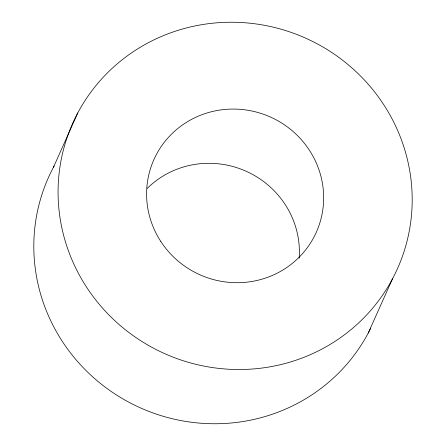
<?xml version="1.0" encoding="UTF-8"?>
<svg xmlns="http://www.w3.org/2000/svg" width="446" height="446" viewBox="0 0 446 446"><rect width="100%" height="100%" fill="white"/><g stroke="black" fill="none" stroke-linecap="round" stroke-linejoin="round"><path stroke-width="0.67" d="M53.503 167.178L77.76 112.944M368.24 333.056L392.497 278.822A177.909 172.775 24.1 0 0 226.73 22.3A177.909 172.775 24.1 0 0 86.162 286.527A177.909 172.775 24.1 0 0 392.497 278.822M370.754 328.133A177.909 172.775 24.1 0 1 131.609 403.652A177.909 172.775 24.1 0 1 54.156 165.968M147.275 188.368A88.955 86.385 24.1 0 1 247.006 171.649A88.955 86.385 24.1 0 1 299.177 258.206M160.644 241.208A88.955 86.385 24.1 0 0 313.817 237.35A88.955 86.385 24.1 0 0 230.928 109.092A88.955 86.385 24.1 0 0 160.644 241.208"/></g></svg>
